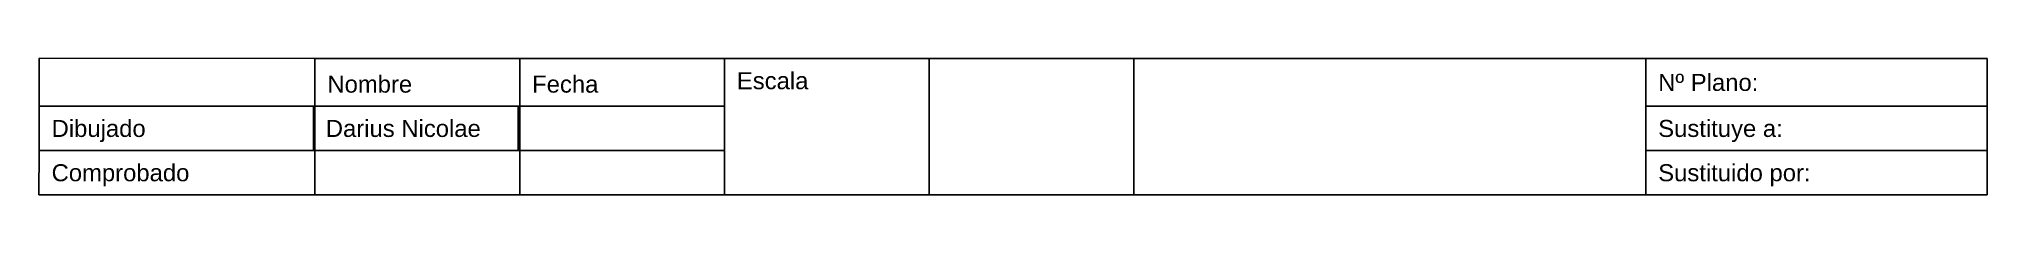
# Model space of a CAD drawing. Header units: millimetres. Extents: x -285 to 0, y 0 to 20.
import ezdxf

# ---------------------------------------------------------------- set-up
doc = ezdxf.new("R2010")
doc.units = ezdxf.units.MM
doc.styles.get("Standard").update_dxf_attribs({"font": 'arial.ttf'})

msp = doc.modelspace()

# ---------------------------------------------------------------- linework, layer by layer
for p, q in [((-185, 20), (-125, 20)), ((-155, 20), (-155, 0)), ((-125, 20), (-125, 0)), ((-50, 20), (0, 20)), ((-50, 6.5), (-50, 20)), ((-50, 6.5), (-50, 20)), ((0, 20), (0, 0)), ((0, 13), (-50, 13)), ((-50, 13), (0, 13)), ((0, 6.5), (-50, 6.5)), ((-50, 6.5), (0, 6.5)), ((-50, 0), (-50, 6.5)), ((-185, 0), (-125, 0)), ((-20, 0), (-50, 0)), ((-20, 0), (0, 0))]:
    msp.add_line(p, q)
for points in [[(-285.39, 20.03), (-245, 20), (-245, 13), (-285.41, 13)], [(-245, 20), (-215, 20), (-215, 13), (-245, 13)], [(-215, 20), (-185, 20), (-185, 13), (-215, 13)], [(-50, 20), (-125, 20), (-125, 0), (-50, 0)], [(-285.41, 13), (-245, 13), (-245, 6.5), (-285.43, 6.5)], [(-245.23, 13), (-215.23, 13), (-215.23, 6.5), (-245.23, 6.5)], [(-215, 13), (-185, 13), (-185, 6.5), (-215, 6.5)], [(-285.43, 6.5), (-245, 6.5), (-245, 0), (-285.44, 0)], [(-245, 6.5), (-215, 6.5), (-215, 0), (-245, 0)], [(-215, 6.5), (-185, 6.5), (-185, 0), (-215, 0)]]:
    msp.add_lwpolyline(points, close=True)

# ---------------------------------------------------------------- texts
for s, p in [('Nombre', (-243.18, 14.98)), ('Fecha', (-213.18, 14.98)), ('Escala', (-183.18, 15.48)), ('Nº Plano:', (-48.18, 15.23)), ('Dibujado', (-283.59, 8.48)), ('Darius Nicolae', (-243.41, 8.48)), ('Sustituye a:', (-48.18, 8.48)), ('Comprobado', (-283.59, 1.98)), ('Sustituido por:', (-48.18, 1.98))]:
    msp.add_text(s, height=2.5).set_placement(p)

doc.saveas('drawing.dxf')
